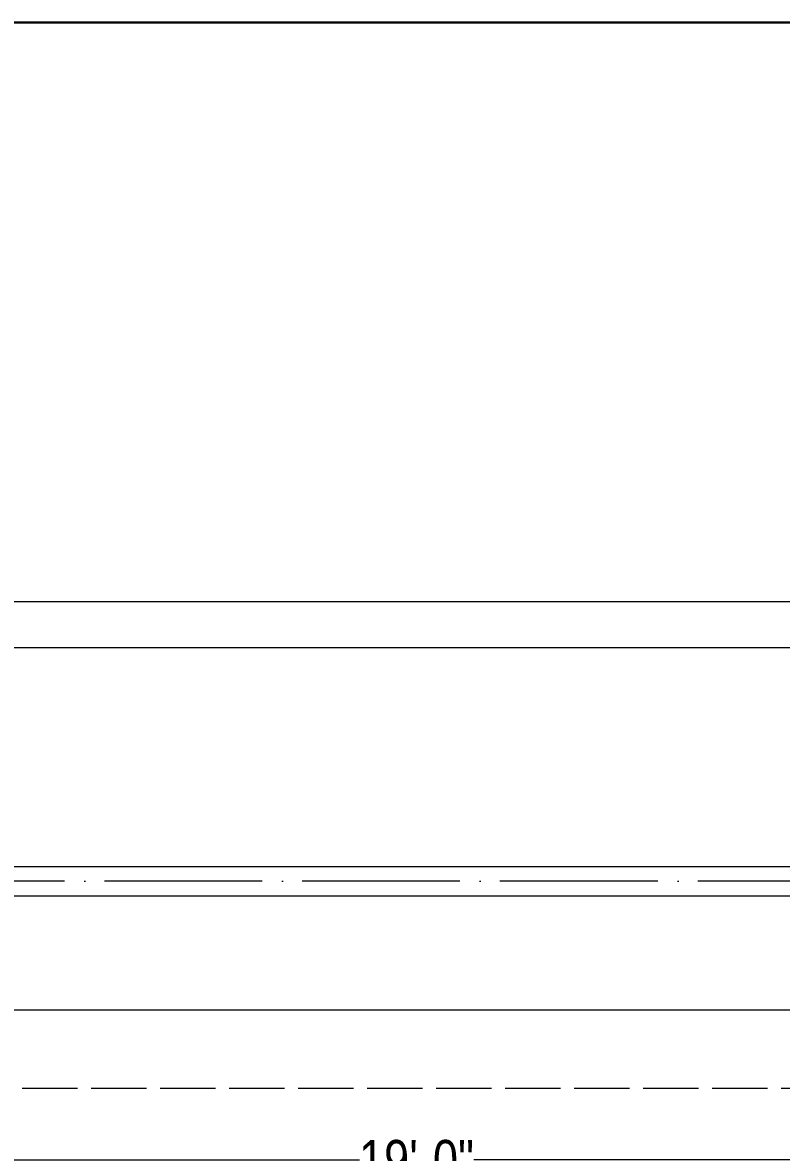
# Model space of a CAD drawing. Header units: millimetres. Extents: x 56222 to 163527, y -177397 to -121287.
# Drawn here: x 155062.8 to 155178.3, y -172304.9 to -172133 of the extents above; entities that cross this region are included whole.
import ezdxf

# ---------------------------------------------------------------- set-up
doc = ezdxf.new("R2010")
doc.units = ezdxf.units.MM
doc.header["$MEASUREMENT"] = 0
doc.header["$PDMODE"] = 35
doc.linetypes.add('ACAD_ISO02W100', pattern=[15, 12, -3])
doc.linetypes.add('ACAD_ISO04W100', pattern=[30, 24, -3, 0, -3])
doc.layers.get('Defpoints').update_dxf_attribs({"color": 220})
for name, color, linetype, lineweight in [('GROUND FLOOR', 7, 'Continuous', 9), ('GROUND FLOOR  ( DIM )', 7, 'Continuous', 9), ('X_SHEET', 7, 'Continuous', 9)]:
    doc.layers.add(name, color=color, linetype=linetype, lineweight=lineweight)
doc.styles.add('Cn BT~6', font='swissc.ttf', dxfattribs={"height": 6})
doc.styles.add("Cn_BT_0'-0", font='swissc.ttf')
doc.dimstyles.new('Cn BT~6', dxfattribs={"dimtxt": 0.18, "dimasz": 2.5, "dimexe": 2.5, "dimexo": 0, "dimgap": 0.09, "dimtad": 0, "dimdec": 3, "dimzin": 3, "dimdsep": 46, "dimlunit": 4, "dimtxsty": 'Cn BT~6', "dimblk": 'DOT', "dimcen": 0.09, "dimdle": 2, "dimclrd": 250, "dimclre": 250, "dimclrt": 5, "dimadec": 0, "dimazin": 0, "dimtfac": 0.75, "dimtdec": 3, "dimtofl": 0, "dimtmove": 0, "dimatfit": 3, "dimfxl": 1, "dimtolj": 1, "dimtzin": 0, "dimlwd": 15, "dimlwe": 15, "dimarcsym": 0})

# ---------------------------------------------------------------- blocks, each defined once
blk = doc.blocks.new('_Dot')
at = {"color": 0, "linetype": 'ByBlock', "lineweight": -2}
blk.add_line((-0.5, 0), (-1, 0), dxfattribs=at)
at = {"color": 0, "linetype": 'ByBlock', "const_width": 0.5}
blk.add_lwpolyline([(-0.25, 0, 1), (0.25, 0, 1)], format="xyb", close=True, dxfattribs=at)
blk = doc.blocks.new('*D133')
at = {"layer": 'Defpoints', "color": 0, "transparency": 16777216}
for p in [(155400.3, -172283.19), (154999.8, -172295.12), (155400.3, -172295.12)]:
    blk.add_point(p, dxfattribs=at)
at = {"layer": 'GROUND FLOOR  ( DIM )', "color": 250, "lineweight": 15, "transparency": 16777216}
for p, q in [((154999.8, -172295.12), (154999.8, -172280.69)), ((155400.3, -172295.12), (155400.3, -172280.69)), ((155002.3, -172283.19), (155187.87, -172283.19)), ((155397.8, -172283.19), (155212.24, -172283.19))]:
    blk.add_line(p, q, dxfattribs=at)
at = {"layer": 'GROUND FLOOR  ( DIM )', "color": 250, "lineweight": 15, "transparency": 16777216, "xscale": 2.5, "yscale": 2.5, "zscale": 2.5, "rotation": 180}
blk.add_blockref('_Dot', (154999.8, -172283.19), dxfattribs=at)
at = {"layer": 'GROUND FLOOR  ( DIM )', "color": 250, "lineweight": 15, "transparency": 16777216, "xscale": 2.5, "yscale": 2.5, "zscale": 2.5}
blk.add_blockref('_Dot', (155400.3, -172283.19), dxfattribs=at)
at = {"layer": 'GROUND FLOOR  ( DIM )', "color": 5, "transparency": 16777216, "insert": (155200.05, -172283.19), "char_height": 7, "attachment_point": 5, "style": "Cn_BT_0'-0"}
blk.add_mtext('\\A1;{\\fSwis721 Cn BT|b1|i0|c0|p34;33\'-4{\\H0.750000x;\\S1/2;}"}', dxfattribs=at)
blk = doc.blocks.new('*D135')
at = {"layer": 'Defpoints', "color": 0, "transparency": 16777216}
for p in [(155236.8, -172306.04), (155008.8, -172319.12), (155236.8, -172328.12)]:
    blk.add_point(p, dxfattribs=at)
at = {"layer": 'GROUND FLOOR  ( DIM )', "color": 250, "lineweight": 15, "transparency": 16777216}
for p, q in [((155008.8, -172319.12), (155008.8, -172303.54)), ((155236.8, -172328.12), (155236.8, -172303.54)), ((155011.3, -172306.04), (155114.1, -172306.04)), ((155234.3, -172306.04), (155131.51, -172306.04))]:
    blk.add_line(p, q, dxfattribs=at)
at = {"layer": 'GROUND FLOOR  ( DIM )', "color": 250, "lineweight": 15, "transparency": 16777216, "xscale": 2.5, "yscale": 2.5, "zscale": 2.5, "rotation": 180}
blk.add_blockref('_Dot', (155008.8, -172306.04), dxfattribs=at)
at = {"layer": 'GROUND FLOOR  ( DIM )', "color": 250, "lineweight": 15, "transparency": 16777216, "xscale": 2.5, "yscale": 2.5, "zscale": 2.5}
blk.add_blockref('_Dot', (155236.8, -172306.04), dxfattribs=at)
at = {"layer": 'GROUND FLOOR  ( DIM )', "color": 5, "transparency": 16777216, "insert": (155122.8, -172306.04), "char_height": 6, "attachment_point": 5, "style": 'Cn BT~6'}
blk.add_mtext('\\A1;19\'-0"', dxfattribs=at)

msp = doc.modelspace()

# ---------------------------------------------------------------- linework, layer by layer
at = {"layer": 'GROUND FLOOR'}
for p, q in [((154900.0523, -172261.36813), (155400.3023, -172261.36813)), ((154904.5523, -172265.86813), (155400.3023, -172265.86813))]:
    msp.add_line(p, q, dxfattribs=at)
at = {"layer": 'GROUND FLOOR', "color": 1, "linetype": 'ACAD_ISO04W100'}
msp.add_lwpolyline([(155400.3023, -172263.61813), (154902.3023, -172263.61813), (154902.3023, -172726.11813), (155400.3023, -172726.11813)], dxfattribs=at)
at = {"layer": 'GROUND FLOOR', "linetype": 'ACAD_ISO02W100', "ltscale": 0.7}
msp.add_lwpolyline([(154999.8023, -172295.11813), (155395.8023, -172295.11813)], dxfattribs=at)
at = {"layer": 'X_SHEET', "color": 1, "lineweight": 30}
for points in [[(154711.25874, -172132.95107), (157705.48342, -172132.95107), (157705.48342, -172885.57019), (154711.25874, -172885.57019)], [(154711.25874, -172132.95107), (157705.48342, -172132.95107), (157705.48342, -174655.79245), (154711.25874, -174655.79245)]]:
    msp.add_lwpolyline(points, close=True, dxfattribs=at)
at = {"layer": 'X_SHEET'}
for points in [[(155615.36395, -172756.00208), (154848.21558, -172756.00208), (154848.21558, -172221.06927), (155615.36395, -172221.06927)], [(155608.36395, -172749.00208), (154855.21558, -172749.00208), (154855.21558, -172228.06927), (155608.36395, -172228.06927)]]:
    msp.add_lwpolyline(points, close=True, dxfattribs=at)

# ---------------------------------------------------------------- dimensions: what is measured, and where the dimension line sits
at = {"layer": 'GROUND FLOOR  ( DIM )'}
dim = msp.add_linear_dim(base=(155400.30231, -172283.19428), p1=(154999.8023, -172295.11813), p2=(155400.30231, -172295.11813), text='{\\fSwis721 Cn BT|b1|i0|c0|p34;<>}', dimstyle='Cn BT~6', override={"dimtxt": 7, "dimtxsty": "Cn_BT_0'-0"}, dxfattribs=at)
dim.commit()
dim.dimension.update_dxf_attribs({"geometry": '*D133', "text_midpoint": (155200.05231, -172283.19428)})
dim = msp.add_linear_dim(base=(155236.8023, -172306.03966), p1=(155008.8023, -172319.11813), p2=(155236.8023, -172328.11813), dimstyle='Cn BT~6', override={"dimtmove": 1}, dxfattribs=at)
dim.commit()
dim.dimension.update_dxf_attribs({"geometry": '*D135', "text_midpoint": (155122.8023, -172306.03966)})

doc.saveas('drawing.dxf')
